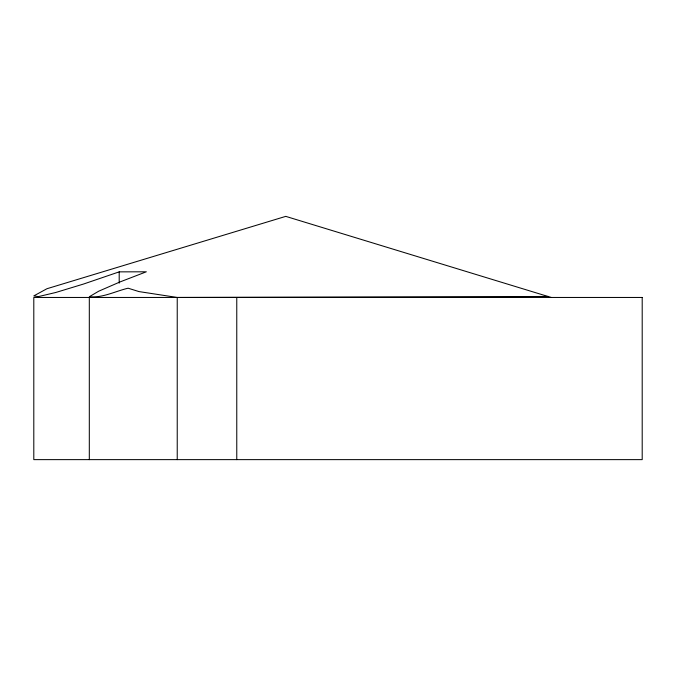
<?xml version="1.0" encoding="UTF-8"?>
<svg xmlns="http://www.w3.org/2000/svg" width="676" height="676" viewBox="0 0 676 676"><rect width="100%" height="100%" fill="white"/><g stroke="black" fill="none" stroke-linecap="round" stroke-linejoin="round"><path stroke-width="1.01" d="M548.515 296.46L177.23 297.457L138.969 291.584L128.102 288.204C115.351 291.204 102.515 298.133 89.308 296.747L98.688 291.212L120.21 281.858L146.32 271.803L119.196 271.862L83.461 284.064L55.846 292.463L38.355 296.612L33.8 295.902L46.965 288.72L285.762 216.371L551.236 297.457M236.769 297.457L236.769 459.629M177.23 297.457L177.23 459.629M119.196 271.862L119.196 283.126M89.308 297.457L89.308 459.629M642.2 297.457L33.8 297.457L33.8 459.629L642.2 459.629L642.2 297.457"/></g></svg>
